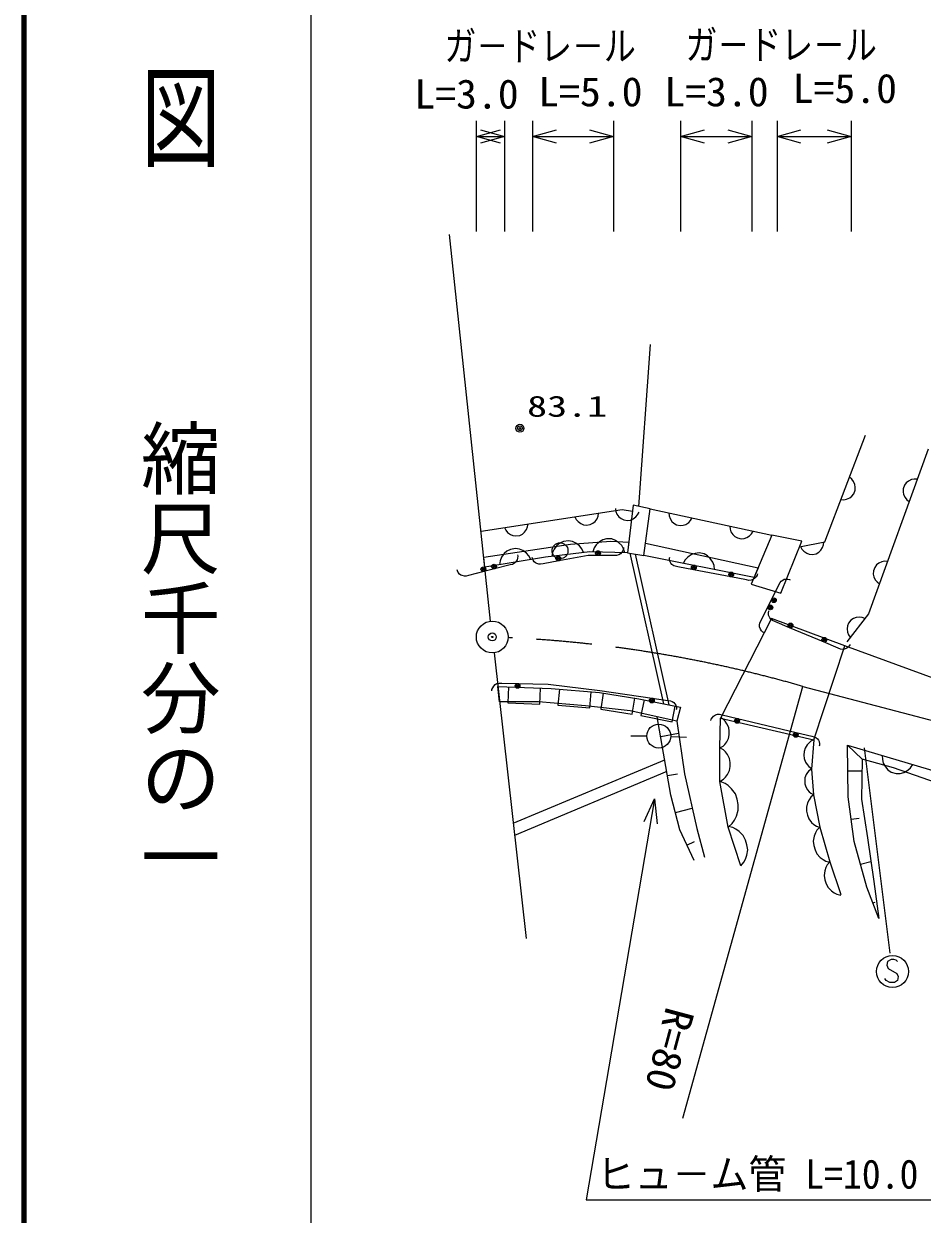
# Model space of a CAD drawing. Units: millimetres, scale not verified. Extents: x 40000 to 680000, y 20000 to 380000.
# Drawn here: x 40000 to 96343, y 241093 to 315755 of the extents above; entities that cross this region are included whole.
import ezdxf
from ezdxf.enums import TextEntityAlignment as Align

# ---------------------------------------------------------------- set-up
doc = ezdxf.new("R2010")
doc.units = ezdxf.units.MM
doc.header["$LTSCALE"] = 1000
doc.header["$PDMODE"] = 32
doc.header["$PDSIZE"] = 500
doc.linetypes.add('CHAIN', pattern=[18.5, 12, -1.5, 3.5, -1.5])
for name, color, linetype, lineweight in [('M-BGD', 7, 'Continuous', 25), ('M-BGD-EXST', 7, 'Continuous', 25), ('M-BMK', 2, 'CHAIN', 13), ('M-BMK-OTRS', 5, 'Continuous', 25), ('M-BMK-SRVR', 3, 'Continuous', 25), ('M-STR-HTXT', 7, 'Continuous', 13), ('M-STR-STR1', 1, 'Continuous', 25), ('M-TTL', 2, 'Continuous', 140), ('M-TTL-BAND', 7, 'Continuous', 25)]:
    doc.layers.add(name, color=color, linetype=linetype, lineweight=lineweight)
doc.layers.add('M-OTRS', color=6, linetype='Continuous')
doc.styles.add('@ＭＳ ゴシック', font='')
doc.styles.add('ＭＳ ゴシック', font='')
doc.styles.get('@ＭＳ ゴシック').set_extended_font_data('@MS Gothic')
doc.styles.get('ＭＳ ゴシック').set_extended_font_data('MS Gothic')

msp = doc.modelspace()

# ---------------------------------------------------------------- linework, layer by layer
at = {"layer": 'M-BGD'}
for p, q in [((78577, 285478), (79311, 295645)), ((90233, 283274), (92787, 289953)), ((96715, 289069), (92983, 278756)), ((91924, 287194), (91778, 287314)), ((92032, 287056), (91924, 287194)), ((92119, 286863), (92032, 287056)), ((92149, 286690), (92119, 286863)), ((95231, 286818), (95149, 286593)), ((95348, 286967), (95231, 286818)), ((95484, 287078), (95348, 286967)), ((95676, 287168), (95484, 287078)), ((95848, 287201), (95676, 287168)), ((96037, 287196), (95848, 287201)), ((91604, 285936), (91797, 286022)), ((91797, 286022), (91935, 286130)), ((91935, 286130), (92055, 286277)), ((92055, 286277), (92141, 286501)), ((92141, 286501), (92149, 286690)), ((95149, 286593), (95144, 286403)), ((95144, 286403), (95178, 286231)), ((95178, 286231), (95268, 286039)), ((95268, 286039), (95378, 285903)), ((68676, 283932), (77517, 285288)), ((77099, 285350), (77132, 285163)), ((77517, 285288), (78165, 285191)), ((78207, 285556), (77869, 282574)), ((79276, 285331), (78207, 285556)), ((78882, 282405), (79276, 285331)), ((79276, 285331), (86915, 283685)), ((91242, 285913), (91431, 285905)), ((91431, 285905), (91604, 285936)), ((95378, 285903), (95527, 285786)), ((74565, 284835), (74652, 284666)), ((74652, 284666), (74763, 284531)), ((74763, 284531), (74934, 284406)), ((75689, 284431), (75824, 284542)), ((75824, 284542), (75950, 284713)), ((75950, 284713), (76016, 284875)), ((76016, 284875), (76048, 285062)), ((77132, 285163), (77199, 285001)), ((77199, 285001), (77325, 284831)), ((77325, 284831), (77461, 284720)), ((77461, 284720), (77630, 284634)), ((77630, 284634), (77867, 284598)), ((77867, 284598), (78054, 284631)), ((78054, 284631), (78216, 284698)), ((78216, 284698), (78386, 284824)), ((78386, 284824), (78497, 284960)), ((78497, 284960), (78583, 285129)), ((80452, 285077), (80473, 284888)), ((80473, 284888), (80529, 284723)), ((80529, 284723), (80644, 284545)), ((80644, 284545), (80772, 284425)), ((81524, 284355), (81702, 284470)), ((81702, 284470), (81822, 284598)), ((81822, 284598), (81919, 284761)), ((70145, 284157), (70231, 283988)), ((70231, 283988), (70343, 283854)), ((70343, 283854), (70514, 283728)), ((70514, 283728), (70676, 283662)), ((71100, 283666), (71269, 283753)), ((71269, 283753), (71403, 283864)), ((71403, 283864), (71529, 284035)), ((71529, 284035), (71595, 284197)), ((71595, 284197), (71627, 284384)), ((74934, 284406), (75096, 284340)), ((75096, 284340), (75283, 284308)), ((75283, 284308), (75521, 284344)), ((75521, 284344), (75689, 284431)), ((80772, 284425), (80935, 284329)), ((80935, 284329), (81170, 284278)), ((81170, 284278), (81359, 284299)), ((81359, 284299), (81524, 284355)), ((84272, 284254), (84292, 284065)), ((84292, 284065), (84349, 283900)), ((84349, 283900), (84464, 283722)), ((84464, 283722), (84592, 283602)), ((85522, 283647), (85641, 283775)), ((85641, 283775), (85738, 283938)), ((68849, 282302), (74279, 283119)), ((70676, 283662), (70863, 283630)), ((70863, 283630), (71100, 283666)), ((73433, 283036), (73259, 282813)), ((73616, 283180), (73433, 283036)), ((73845, 283289), (73616, 283180)), ((74162, 283328), (73845, 283289)), ((74410, 283278), (74162, 283328)), ((74279, 283119), (76825, 283307)), ((74624, 283183), (74410, 283278)), ((74847, 283009), (74624, 283183)), ((74990, 282826), (74847, 283009)), ((75901, 283075), (75775, 282879)), ((76107, 283269), (75901, 283075)), ((76311, 283383), (76107, 283269)), ((76553, 283455), (76311, 283383)), ((76873, 283445), (76553, 283455)), ((76825, 283307), (77946, 283253)), ((77111, 283358), (76873, 283445)), ((77307, 283232), (77111, 283358)), ((77501, 283026), (77307, 283232)), ((77614, 282822), (77501, 283026)), ((77946, 283253), (77869, 282574)), ((78882, 282405), (78987, 283187)), ((78987, 283187), (86056, 281633)), ((84592, 283602), (84755, 283505)), ((84755, 283505), (84989, 283455)), ((84989, 283455), (85178, 283476)), ((85178, 283476), (85344, 283532)), ((85344, 283532), (85522, 283647)), ((86915, 283685), (85626, 280604)), ((88800, 283307), (86915, 283685)), ((87480, 280039), (88800, 283307)), ((88657, 282952), (90233, 283274)), ((90099, 282910), (90157, 283075)), ((90157, 283075), (90180, 283263)), ((68915, 281677), (68849, 282302)), ((72708, 282302), (68915, 281677)), ((69951, 282294), (69865, 282077)), ((70116, 282524), (69951, 282294)), ((70293, 282674), (70116, 282524)), ((70517, 282792), (70293, 282674)), ((70833, 282844), (70517, 282792)), ((71083, 282804), (70833, 282844)), ((70970, 282238), (70936, 282126)), ((70960, 282442), (70979, 282364)), ((70979, 282364), (70970, 282238)), ((71300, 282718), (71083, 282804)), ((71529, 282554), (71300, 282718)), ((71680, 282376), (71529, 282554)), ((71798, 282152), (71680, 282376)), ((71900, 282218), (71889, 282277)), ((75505, 282647), (72708, 282302)), ((73164, 282600), (73114, 282352)), ((73259, 282813), (73164, 282600)), ((75397, 282407), (73553, 282072)), ((75099, 282597), (74990, 282826)), ((76012, 282407), (75397, 282407)), ((77869, 282574), (75505, 282647)), ((75775, 282879), (75688, 282642)), ((77012, 282407), (76012, 282407)), ((77172, 282407), (77012, 282407)), ((77312, 282447), (77172, 282407)), ((77412, 282507), (77312, 282447)), ((77512, 282607), (77412, 282507)), ((77572, 282707), (77512, 282607)), ((77612, 282827), (77572, 282707)), ((77612, 282907), (77612, 282827)), ((77687, 282580), (77614, 282822)), ((77869, 282574), (78882, 282405)), ((78017, 282549), (80125, 273107)), ((78336, 282496), (80449, 273034)), ((85804, 281030), (78882, 282405)), ((80502, 282244), (80513, 282303)), ((80503, 282142), (80502, 282244)), ((81644, 282305), (81487, 282132)), ((81879, 282462), (81644, 282305)), ((82099, 282541), (81879, 282462)), ((82350, 282573), (82099, 282541)), ((82664, 282511), (82350, 282573)), ((82883, 282385), (82664, 282511)), ((83056, 282229), (82883, 282385)), ((83213, 281994), (83056, 282229)), ((88710, 282963), (88805, 282799)), ((88805, 282799), (88923, 282670)), ((88923, 282670), (89100, 282553)), ((89100, 282553), (89265, 282495)), ((89265, 282495), (89454, 282472)), ((89454, 282472), (89689, 282520)), ((89689, 282520), (89853, 282615)), ((89853, 282615), (89982, 282733)), ((89982, 282733), (90099, 282910)), ((67199, 281440), (67185, 281498)), ((69529, 281569), (68858, 281401)), ((70499, 281811), (69529, 281569)), ((69865, 282077), (69825, 281827)), ((70654, 281850), (70499, 281811)), ((70780, 281923), (70654, 281850)), ((70863, 282005), (70780, 281923)), ((70936, 282126), (70863, 282005)), ((71937, 282124), (71900, 282218)), ((72018, 282016), (71937, 282124)), ((72091, 281948), (72018, 282016)), ((72181, 281903), (72091, 281948)), ((72309, 281866), (72181, 281903)), ((72411, 281864), (72309, 281866)), ((72569, 281893), (72411, 281864)), ((73553, 282072), (72569, 281893)), ((80540, 282013), (80503, 282142)), ((80584, 281923), (80540, 282013)), ((80651, 281850), (80584, 281923)), ((80758, 281768), (80651, 281850)), ((80852, 281730), (80758, 281768)), ((81009, 281700), (80852, 281730)), ((81992, 281513), (81009, 281700)), ((81487, 282132), (81362, 281913)), ((84339, 281066), (81992, 281513)), ((83292, 281774), (83213, 281994)), ((83324, 281523), (83292, 281774)), ((86056, 281633), (85804, 281030)), ((93365, 281662), (93283, 281436)), ((93482, 281811), (93365, 281662)), ((93618, 281921), (93482, 281811)), ((93810, 282011), (93618, 281921)), ((93982, 282045), (93810, 282011)), ((94171, 282040), (93982, 282045)), ((67243, 281348), (67199, 281440)), ((67330, 281246), (67243, 281348)), ((67408, 281183), (67330, 281246)), ((67500, 281144), (67408, 281183)), ((67631, 281115), (67500, 281144)), ((67733, 281120), (67631, 281115)), ((67888, 281158), (67733, 281120)), ((68858, 281401), (67888, 281158)), ((85321, 280879), (84339, 281066)), ((85478, 280849), (85321, 280879)), ((85623, 280862), (85478, 280849)), ((85733, 280902), (85623, 280862)), ((85850, 280981), (85733, 280902)), ((85928, 281068), (85850, 280981)), ((85989, 281179), (85928, 281068)), ((86004, 281257), (85989, 281179)), ((87428, 280706), (87491, 280787)), ((87491, 280787), (87598, 280867)), ((87598, 280867), (87688, 280912)), ((87688, 280912), (87786, 280930)), ((87786, 280930), (87920, 280930)), ((87920, 280930), (88019, 280903)), ((88019, 280903), (88072, 280876)), ((93283, 281436), (93278, 281246)), ((93278, 281246), (93312, 281075)), ((93312, 281075), (93402, 280883)), ((93402, 280883), (93512, 280747)), ((93512, 280747), (93661, 280629)), ((85626, 280604), (87480, 280039)), ((86910, 279668), (87357, 280563)), ((87357, 280563), (87428, 280706)), ((86686, 279221), (86910, 279668)), ((86239, 278327), (86686, 279221)), ((86703, 278807), (86724, 278907)), ((86712, 278673), (86703, 278807)), ((86736, 278576), (86712, 278673)), ((86724, 278907), (86747, 278962)), ((86787, 278489), (86736, 278576)), ((92983, 278756), (91608, 276988)), ((92193, 278522), (92030, 278459)), ((92403, 278548), (92193, 278522)), ((92577, 278527), (92403, 278548)), ((92756, 278464), (92577, 278527)), ((86141, 278041), (86167, 278184)), ((86150, 277924), (86141, 278041)), ((86194, 277790), (86150, 277924)), ((86167, 278184), (86239, 278327)), ((86257, 277692), (86194, 277790)), ((86874, 278387), (86787, 278489)), ((86958, 278330), (86874, 278387)), ((91488, 276740), (86902, 278463)), ((87106, 278268), (86958, 278330)), ((88027, 277880), (87106, 278268)), ((90151, 276986), (88027, 277880)), ((91661, 277985), (91640, 277812)), ((91640, 277812), (91667, 277601)), ((91724, 278164), (91661, 277985)), ((91872, 278354), (91724, 278164)), ((92030, 278459), (91872, 278354)), ((86346, 277602), (86257, 277692)), ((86418, 277567), (86346, 277602)), ((91667, 277601), (91730, 277438)), ((91730, 277438), (91835, 277280)), ((91073, 276598), (90151, 276986)), ((91220, 276536), (91073, 276598)), ((91365, 276518), (91220, 276536)), ((91480, 276535), (91365, 276518)), ((91611, 276588), (91480, 276535)), ((97256, 274631), (91488, 276740)), ((91705, 276657), (91611, 276588)), ((91789, 276752), (91705, 276657)), ((91820, 276826), (91789, 276752)), ((69363, 273995), (69406, 274114)), ((69406, 274114), (69468, 274213)), ((69468, 274213), (69570, 274311)), ((69570, 274311), (69671, 274369)), ((69671, 274369), (69812, 274406)), ((69729, 274183), (73069, 274063)), ((69836, 273230), (69729, 274183)), ((69812, 274406), (69972, 274402)), ((69972, 274402), (70972, 274381)), ((70400, 274159), (70364, 273159)), ((70972, 274381), (72891, 274341)), ((72362, 273087), (72398, 274087)), ((72891, 274341), (76131, 273942)), ((73069, 274063), (76095, 273806)), ((73586, 274019), (73501, 273022)), ((69361, 273915), (69363, 273995)), ((75494, 272854), (75579, 273850)), ((76095, 273806), (78563, 273411)), ((76131, 273942), (79410, 273462)), ((76342, 273767), (76184, 272779)), ((78158, 272463), (78317, 273450)), ((78563, 273411), (81194, 272898)), ((78897, 273346), (78706, 272364)), ((79410, 273462), (80400, 273317)), ((80400, 273317), (80558, 273294)), ((80558, 273294), (80654, 273259)), ((72277, 273224), (69836, 273230)), ((70364, 273159), (72362, 273087)), ((75234, 272968), (72277, 273224)), ((73501, 273022), (75494, 272854)), ((78028, 272666), (75234, 272968)), ((76184, 272779), (78158, 272463)), ((80961, 272014), (78028, 272666)), ((80654, 273259), (80764, 273183)), ((80669, 271982), (80860, 272963)), ((80764, 273183), (80835, 273112)), ((80835, 273112), (80882, 273024)), ((80882, 273024), (80924, 272896)), ((80930, 272795), (80921, 272735)), ((80924, 272896), (80930, 272795)), ((81194, 272898), (80961, 272014)), ((78706, 272364), (80669, 271982)), ((80589, 267381), (79729, 272288)), ((80961, 272014), (81427, 268708)), ((83097, 272068), (83115, 272145)), ((83115, 272145), (83182, 272253)), ((83182, 272253), (83264, 272336)), ((83264, 272336), (83384, 272410)), ((83384, 272410), (83496, 272445)), ((83496, 272445), (83641, 272452)), ((83641, 272452), (83797, 272414)), ((83662, 270337), (83685, 272200)), ((83685, 272200), (89556, 270850)), ((83874, 272121), (83686, 272237)), ((83797, 272414), (84769, 272182)), ((83987, 272006), (83874, 272121)), ((84099, 271852), (83987, 272006)), ((84210, 271623), (84099, 271852)), ((84769, 272182), (88449, 271302)), ((79070, 271082), (78070, 271082)), ((79944, 271061), (81068, 271258)), ((80570, 271051), (81569, 271008)), ((84202, 270939), (84242, 271166)), ((84245, 271394), (84210, 271623)), ((84242, 271166), (84245, 271394)), ((88449, 271302), (89421, 271069)), ((89421, 271069), (89577, 271032)), ((89577, 271032), (89669, 270989)), ((83662, 270337), (83853, 270449)), ((83872, 270216), (83662, 270342)), ((83662, 268242), (83662, 270337)), ((83853, 270449), (83969, 270562)), ((83969, 270562), (84085, 270712)), ((84085, 270712), (84202, 270939)), ((89003, 270320), (88948, 270108)), ((89130, 270526), (89003, 270320)), ((89250, 270660), (89130, 270526)), ((89367, 270758), (89250, 270660)), ((89556, 270850), (89367, 270758)), ((89556, 270850), (89393, 269010)), ((89669, 270989), (89772, 270903)), ((89772, 270903), (89836, 270826)), ((89836, 270826), (89876, 270734)), ((89876, 270734), (89906, 270604)), ((89902, 270502), (89889, 270444)), ((89906, 270604), (89902, 270502)), ((91667, 270514), (97924, 268659)), ((91703, 267277), (91667, 270514)), ((92576, 269641), (91667, 270514)), ((70689, 265613), (80200, 269598)), ((83998, 270090), (83872, 270216)), ((84124, 269922), (83998, 270090)), ((84250, 269670), (84124, 269922)), ((84292, 269418), (84250, 269670)), ((88948, 270108), (88929, 269893)), ((88929, 269893), (88946, 269675)), ((88946, 269675), (89034, 269450)), ((92576, 269641), (92540, 267131)), ((94550, 269095), (92576, 269641)), ((93836, 269871), (93845, 269618)), ((93845, 269618), (93903, 269392)), ((80328, 268866), (70775, 264844)), ((84124, 268662), (84250, 268914)), ((84250, 268914), (84292, 269166)), ((84292, 269166), (84292, 269418)), ((89034, 269450), (89129, 269297)), ((89154, 268797), (89070, 268661)), ((89129, 269297), (89227, 269180)), ((89242, 268901), (89154, 268797)), ((89227, 269180), (89397, 269057)), ((89393, 269010), (89242, 268901)), ((89393, 269010), (89533, 267404)), ((91685, 268895), (92565, 268905)), ((93903, 269392), (94038, 269144)), ((94038, 269144), (94195, 268972)), ((94195, 268972), (94403, 268827)), ((94403, 268827), (94710, 268736)), ((97242, 268150), (94550, 269095)), ((94962, 268744), (95188, 268802)), ((95188, 268802), (95437, 268937)), ((95437, 268937), (95609, 269095)), ((95609, 269095), (95754, 269302)), ((80374, 268607), (80999, 268717)), ((81427, 268708), (82219, 265285)), ((83662, 268242), (83872, 268368)), ((84174, 265378), (83662, 268242)), ((83980, 268113), (83664, 268233)), ((83872, 268368), (83998, 268494)), ((84182, 267972), (83980, 268113)), ((83998, 268494), (84124, 268662)), ((88991, 268461), (88976, 268267)), ((88976, 268267), (88992, 268076)), ((89070, 268661), (88991, 268461)), ((88992, 268076), (89041, 267888)), ((94710, 268736), (94962, 268744)), ((81148, 265192), (80589, 267381)), ((84394, 267775), (84182, 267972)), ((84626, 267463), (84394, 267775)), ((84745, 267130), (84626, 267463)), ((89041, 267888), (89153, 267705)), ((89153, 267705), (89260, 267585)), ((89260, 267585), (89364, 267498)), ((89533, 267404), (89351, 267240)), ((89364, 267498), (89531, 267416)), ((89533, 267404), (89928, 265378)), ((80868, 266286), (81925, 266556)), ((84806, 266788), (84745, 267130)), ((84810, 266435), (84806, 266788)), ((89160, 266903), (89084, 266632)), ((89084, 266632), (89091, 266376)), ((89251, 267092), (89160, 266903)), ((89351, 267240), (89251, 267092)), ((92067, 264476), (91703, 267277)), ((92540, 267131), (92903, 264694)), ((84429, 265601), (84570, 265803)), ((84570, 265803), (84700, 266062)), ((84700, 266062), (84810, 266435)), ((89091, 266376), (89140, 266129)), ((89140, 266129), (89229, 265890)), ((89229, 265890), (89401, 265667)), ((91885, 265876), (92380, 265940)), ((82032, 263283), (81148, 265192)), ((82219, 265285), (82684, 263493)), ((84460, 265339), (84165, 265407)), ((84174, 265378), (84429, 265601)), ((84966, 262934), (84174, 265378)), ((84657, 265239), (84460, 265339)), ((84869, 265089), (84657, 265239)), ((85114, 264840), (84869, 265089)), ((89401, 265667), (89557, 265526)), ((89557, 265526), (89705, 265426)), ((89745, 265182), (89651, 265012)), ((89705, 265426), (89935, 265343)), ((89928, 265378), (89745, 265182)), ((89928, 265378), (90557, 263190)), ((81590, 264238), (82072, 264461)), ((85259, 264559), (85114, 264840)), ((85355, 264262), (85259, 264559)), ((89569, 264797), (89513, 264493)), ((89513, 264493), (89545, 264215)), ((89651, 265012), (89569, 264797)), ((92867, 261602), (92067, 264476)), ((92903, 264694), (93304, 261965)), ((85265, 263359), (85350, 263605)), ((85350, 263605), (85402, 263950)), ((85402, 263950), (85355, 264262)), ((89545, 264215), (89621, 263950)), ((89621, 263950), (89741, 263697)), ((89741, 263697), (89950, 263470)), ((84966, 262934), (85165, 263162)), ((85165, 263162), (85265, 263359)), ((89950, 263470), (90133, 263331)), ((90133, 263331), (90304, 263237)), ((90305, 262829), (90235, 262621)), ((90304, 263237), (90563, 263168)), ((90389, 262996), (90305, 262829)), ((90557, 263190), (90389, 262996)), ((90557, 263190), (91232, 261141)), ((92467, 263039), (93119, 263220)), ((90235, 262621), (90192, 262328)), ((90192, 262328), (90233, 262064)), ((90233, 262064), (90316, 261813)), ((90316, 261813), (90440, 261576)), ((90440, 261576), (90648, 261367)), ((90648, 261367), (90829, 261241)), ((93631, 259637), (92867, 261602)), ((93304, 261965), (93631, 259637)), ((90829, 261241), (90995, 261157)), ((90995, 261157), (91245, 261100)), ((93249, 260619), (93388, 260673))]:
    msp.add_line(p, q, dxfattribs=at)
for centre, radius in [((71116, 290389), 250), ((71116, 290389), 150), ((71116, 290389), 50), ((73629, 282706), 500), ((73526, 282219), 150), ((73526, 282219), 90), ((73526, 282219), 30), ((76012, 282557), 150), ((76012, 282557), 90), ((76012, 282557), 30), ((68822, 281547), 150), ((68822, 281547), 90), ((68822, 281547), 30), ((69492, 281714), 150), ((69492, 281714), 90), ((69492, 281714), 30), ((82020, 281660), 150), ((82020, 281660), 90), ((82020, 281660), 30), ((84367, 281213), 150), ((84367, 281213), 90), ((84367, 281213), 30), ((86820, 279154), 150), ((86820, 279154), 90), ((87044, 279601), 150), ((87044, 279601), 90), ((87044, 279601), 30), ((86820, 279154), 30), ((88086, 278018), 150), ((88086, 278018), 90), ((88086, 278018), 30), ((90209, 277124), 150), ((90209, 277124), 90), ((90209, 277124), 30), ((70968, 274231), 150), ((70968, 274231), 90), ((70968, 274231), 30), ((79388, 273313), 150), ((79388, 273313), 90), ((79388, 273313), 30), ((79820, 271082), 750), ((84734, 272036), 150), ((84734, 272036), 90), ((84734, 272036), 30), ((88414, 271156), 150), ((88414, 271156), 90), ((88414, 271156), 30)]:
    msp.add_circle(centre, radius, dxfattribs=at)
at = {"layer": 'M-BGD-EXST'}
for p, q in [((92713, 270340), (94324, 257455)), ((94160, 256952), (94120, 256712)), ((94400, 257072), (94160, 256952)), ((94560, 257072), (94400, 257072)), ((94720, 257032), (94560, 257072)), ((94800, 256952), (94720, 257032)), ((94120, 256712), (94200, 256512)), ((94200, 256512), (94760, 256192)), ((94760, 256192), (94840, 255992)), ((94080, 255752), (94000, 255872)), ((94320, 255632), (94080, 255752)), ((94600, 255632), (94320, 255632)), ((94800, 255752), (94600, 255632)), ((94840, 255992), (94800, 255752))]:
    msp.add_line(p, q, dxfattribs=at)
msp.add_circle((94480, 256312), 1000, dxfattribs=at)
at = {"layer": 'M-BMK'}
msp.add_line((88853, 274195), (99130, 271483), dxfattribs=at)
msp.add_arc((66633, 197343), 80000, 73.87371, 87.31545, dxfattribs=at)
at = {"layer": 'M-BMK-OTRS'}
for p, q in [((69275, 278290), (66699, 302533)), ((69492, 276302), (71499, 258386))]:
    msp.add_line(p, q, dxfattribs=at)
at = {"layer": 'M-BMK-SRVR'}
for radius in [1000, 40]:
    msp.add_circle((69381, 277296), radius, dxfattribs=at)
at = {"layer": 'M-OTRS'}
msp.add_point((69381, 277296), dxfattribs=at)
at = {"layer": 'M-STR-HTXT'}
for p, q in [((68392, 302718), (68392, 309679)), ((70145, 309679), (70145, 302718)), ((71898, 309679), (71898, 302718)), ((76982, 309679), (76982, 302718)), ((81190, 309679), (81190, 302718)), ((85661, 309679), (85661, 302718)), ((87239, 309679), (87239, 302718)), ((91885, 309679), (91885, 302718)), ((68392, 308679), (69892, 309099)), ((69892, 308259), (68392, 308679)), ((68392, 308679), (70145, 308679)), ((68645, 309099), (70145, 308679)), ((70145, 308679), (68645, 308259)), ((71898, 308679), (73398, 309099)), ((73398, 308259), (71898, 308679)), ((71898, 308679), (76982, 308679)), ((75482, 309099), (76982, 308679)), ((76982, 308679), (75482, 308259)), ((81190, 308679), (82690, 309099)), ((82690, 308259), (81190, 308679)), ((81190, 308679), (85661, 308679)), ((84161, 309099), (85661, 308679)), ((85661, 308679), (84161, 308259)), ((87239, 308679), (88739, 309099)), ((88739, 308259), (87239, 308679)), ((87239, 308679), (91885, 308679)), ((90385, 309099), (91885, 308679)), ((91885, 308679), (90385, 308259)), ((81338, 247116), (88853, 274195)), ((79563, 267136), (75273, 241995)), ((78897, 265728), (79563, 267136)), ((79563, 267136), (79725, 265587)), ((75273, 241995), (103956, 241995))]:
    msp.add_line(p, q, dxfattribs=at)
at = {"layer": 'M-STR-STR1'}
for p, q in [((86902, 278463), (83685, 272200)), ((89556, 270850), (91488, 276740))]:
    msp.add_line(p, q, dxfattribs=at)
at = {"layer": 'M-TTL'}
msp.add_line((40000, 380000), (40000, 20000), dxfattribs=at)
at = {"layer": 'M-TTL-BAND'}
msp.add_line((58000, 370000), (58000, 20000), dxfattribs=at)

# ---------------------------------------------------------------- texts
at = {"layer": 'M-BGD', "style": 'ＭＳ ゴシック', "width": 1.4}
msp.add_text('83.1', height=1320, dxfattribs=at).set_placement((71562, 290713), align=Align.BOTTOM_LEFT)
at = {"layer": 'M-STR-HTXT', "style": 'ＭＳ ゴシック'}
for s, width, p in [('ガ－ドレ－ル', 0.8, (66381, 312900)), ('ガ－ドレ－ル', 0.8, (81499, 312970)), ('L=3.0', 1.05, (64491, 309890)), ('L=5.0', 1.05, (72260, 310030)), ('L=3.0', 1.05, (80170, 310030)), ('L=5.0', 1.05, (88219, 310240)), ('ヒュ－ム管 L=10.0 φ=300', 0.95, (75940, 242144))]:
    msp.add_text(s, height=1833, dxfattribs=dict(at, width=width)).set_placement(p, align=Align.BOTTOM_LEFT)
at = {"layer": 'M-STR-HTXT', "style": 'ＭＳ ゴシック', "width": 1.05}
msp.add_text('R=80', height=1833, rotation=255, dxfattribs=at).set_placement((79772, 254325), align=Align.BOTTOM_LEFT)
at = {"layer": 'M-TTL-BAND', "style": '@ＭＳ ゴシック', "width": 1.4}
msp.add_text('平  面  図', height=3666, rotation=270, dxfattribs=at).set_placement((49777, 306475), align=Align.MIDDLE_RIGHT)
at = {"layer": 'M-TTL-BAND', "style": '@ＭＳ ゴシック'}
msp.add_text('縮尺千分の一', height=3666, rotation=270, dxfattribs=at).set_placement((49777, 261030), align=Align.MIDDLE_RIGHT)

doc.saveas('drawing.dxf')
